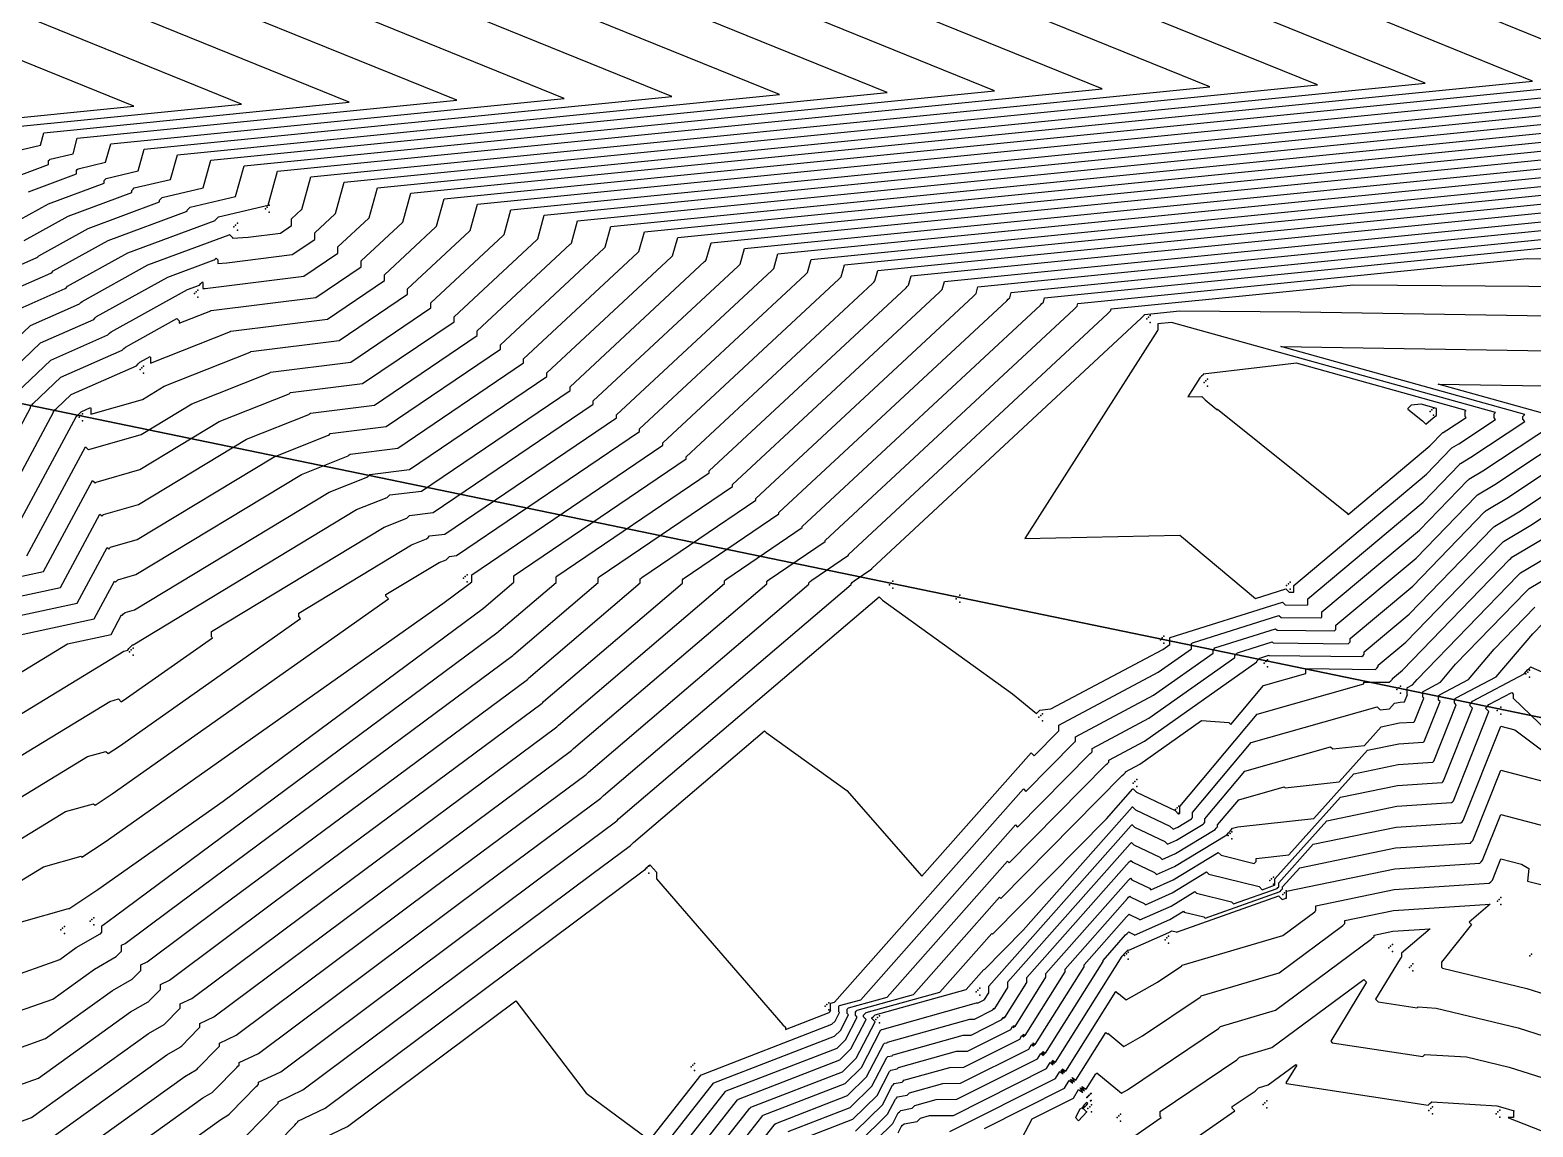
# Model space of a CAD drawing. Header units: metres. Extents: x 419582 to 423558, y 4805372 to 4807539.
# Drawn here: x 419663.7 to 419749.7, y 4805529.2 to 4805592 of the extents above; entities that cross this region are included whole.
import ezdxf

# ---------------------------------------------------------------- set-up
doc = ezdxf.new("R2010")
doc.units = ezdxf.units.M
for name, color, linetype in [('C-TINN', 4, 'Continuous'), ('C-TOPO-MAJR', 9, 'Continuous'), ('C-TOPO-MINR', 8, 'Continuous')]:
    doc.layers.add(name, color=color, linetype=linetype)

msp = doc.modelspace()

# ---------------------------------------------------------------- linework, layer by layer
at = {"color": 31, "lineweight": 30, "true_color": 0xffbd7a, "elevation": 1718.013}
msp.add_lwpolyline([(423449.834, 4807399.592), (423130.593, 4807500.114), (421950.92, 4806612.998), (421795.045, 4806430.988), (421305.015, 4806147.038), (421305.015, 4806147.038), (420630.083, 4805770.97), (419765.157, 4805549.54), (419617.356, 4805580.088)], dxfattribs=at)
at = {"layer": 'C-TINN', "color": 4, "linetype": 'Continuous', "lineweight": -3}
for p in [(419677.18, 4805581.76, 1474.03), (419677.28, 4805581.86, 1474.03), (419677.38, 4805581.96, 1474.03), (419677.38, 4805581.56, 1474.03), (419675.37, 4805580.73, 1474.68), (419675.47, 4805580.83, 1474.68), (419675.57, 4805580.93, 1474.68), (419675.57, 4805580.53, 1474.68), (419673.11, 4805576.91, 1477.34), (419673.21, 4805577.01, 1477.34), (419673.31, 4805577.11, 1477.34), (419673.31, 4805576.71, 1477.34), (419727.6, 4805575.46, 1500.17), (419727.7, 4805575.56, 1500.17), (419727.8, 4805575.66, 1500.17), (419727.8, 4805575.26, 1500.17), (419670, 4805572.56, 1479.25), (419670.1, 4805572.66, 1479.25), (419670.2, 4805572.76, 1479.25), (419670.2, 4805572.36, 1479.25), (419730.88, 4805571.81, 1498.9), (419730.98, 4805571.91, 1498.9), (419731.08, 4805572.01, 1498.9), (419731.08, 4805571.61, 1498.9), (419666.71, 4805570.03, 1480.12), (419743.81, 4805570.15, 1497.9), (419743.91, 4805570.25, 1497.9), (419744.01, 4805570.35, 1497.9), (419666.51, 4805569.83, 1480.12), (419666.61, 4805569.93, 1480.12), (419666.71, 4805569.63, 1480.12), (419744.01, 4805569.95, 1497.9), (419688.51, 4805560.62, 1490.89), (419688.61, 4805560.72, 1490.89), (419688.71, 4805560.82, 1490.89), (419688.71, 4805560.42, 1490.89), (419712.87, 4805560.24, 1500.91), (419712.97, 4805560.34, 1500.91), (419713.07, 4805560.44, 1500.91), (419713.07, 4805560.04, 1500.91), (419735.6, 4805560.2, 1499.75), (419735.7, 4805560.3, 1499.75), (419735.8, 4805560.4, 1499.75), (419735.8, 4805560, 1499.75), (419716.7, 4805559.44, 1500.4), (419716.8, 4805559.54, 1500.4), (419716.9, 4805559.64, 1500.4), (419716.9, 4805559.24, 1500.4), (419728.38, 4805557.1, 1500.73), (419728.48, 4805557.2, 1500.73), (419728.58, 4805557.3, 1500.73), (419669.4, 4805556.41, 1487.1), (419669.5, 4805556.51, 1487.1), (419669.6, 4805556.61, 1487.1), (419728.58, 4805556.9, 1500.73), (419669.6, 4805556.21, 1487.1), (419734.31, 4805555.75, 1505.34), (419734.41, 4805555.85, 1505.34), (419734.51, 4805555.95, 1505.34), (419734.51, 4805555.55, 1505.34), (419749.29, 4805555.15, 1512.06), (419749.39, 4805555.25, 1512.06), (419749.49, 4805555.35, 1512.06), (419749.49, 4805554.95, 1512.06), (419741.91, 4805554.24, 1507.57), (419742.01, 4805554.34, 1507.57), (419742.11, 4805554.44, 1507.57), (419742.11, 4805554.04, 1507.57), (419721.63, 4805552.86, 1501.02), (419747.65, 4805553.04, 1513.73), (419747.75, 4805553.14, 1513.73), (419747.85, 4805553.24, 1513.73), (419747.85, 4805552.84, 1513.73), (419721.43, 4805552.66, 1501.02), (419721.53, 4805552.76, 1501.02), (419721.63, 4805552.46, 1501.02), (419726.82, 4805548.89, 1506.68), (419726.92, 4805548.99, 1506.68), (419727.02, 4805549.09, 1506.68), (419727.02, 4805548.69, 1506.68), (419729.24, 4805547.38, 1506.93), (419729.34, 4805547.48, 1506.93), (419729.44, 4805547.58, 1506.93), (419729.44, 4805547.18, 1506.93), (419732.26, 4805545.9, 1511.13), (419732.36, 4805546, 1511.13), (419732.46, 4805546.1, 1511.13), (419732.46, 4805545.7, 1511.13), (419698.9, 4805543.94, 1503.01), (419699, 4805544.04, 1503.01), (419699.1, 4805544.14, 1503.01), (419699.1, 4805543.74, 1503.01), (419734.74, 4805543.41, 1512.61), (419734.84, 4805543.51, 1512.61), (419734.64, 4805543.31, 1512.61), (419734.84, 4805543.11, 1512.61), (419735.38, 4805542.52, 1515.99), (419735.48, 4805542.62, 1515.99), (419735.58, 4805542.72, 1515.99), (419735.58, 4805542.32, 1515.99), (419747.66, 4805542.14, 1517.88), (419747.76, 4805542.24, 1517.88), (419747.86, 4805542.34, 1517.88), (419747.86, 4805541.94, 1517.88), (419667.15, 4805540.99, 1492.59), (419667.25, 4805541.09, 1492.59), (419667.35, 4805541.19, 1492.59), (419667.35, 4805540.79, 1492.59), (419665.47, 4805540.49, 1492.34), (419665.57, 4805540.59, 1492.34), (419665.67, 4805540.69, 1492.34), (419665.67, 4805540.29, 1492.34), (419728.64, 4805539.93, 1516.28), (419728.74, 4805540.03, 1516.28), (419728.84, 4805540.13, 1516.28), (419726.33, 4805539.02, 1516.13), (419726.43, 4805539.12, 1516.13), (419726.53, 4805539.22, 1516.13), (419728.84, 4805539.73, 1516.28), (419741.45, 4805539.46, 1519.63), (419741.55, 4805539.56, 1519.63), (419741.65, 4805539.66, 1519.63), (419741.65, 4805539.26, 1519.63), (419749.61, 4805539.1, 1517.26), (419726.53, 4805538.82, 1516.13), (419742.62, 4805538.34, 1518.24), (419742.72, 4805538.44, 1518.24), (419742.82, 4805538.54, 1518.24), (419749.51, 4805539, 1517.26), (419742.82, 4805538.14, 1518.24), (419717.84, 4805536.95, 1508.52), (419717.94, 4805537.05, 1508.52), (419718.04, 4805537.15, 1508.52), (419718.04, 4805536.75, 1508.52), (419709.2, 4805536.12, 1502.78), (419709.3, 4805536.22, 1502.78), (419709.4, 4805536.32, 1502.78), (419709.4, 4805535.92, 1502.78), (419712.1, 4805535.37, 1508.49), (419712.2, 4805535.47, 1508.49), (419712.3, 4805535.57, 1508.49), (419712.3, 4805535.17, 1508.49), (419701.53, 4805532.65, 1503.46), (419701.63, 4805532.75, 1503.46), (419701.73, 4805532.85, 1503.46), (419701.73, 4805532.45, 1503.46), (419724.14, 4805530.47, 1520.06), (419724.17, 4805530.9, 1519.88), (419724.2, 4805530.93, 1519.48), (419724.21, 4805530.93, 1519.52), (419724.27, 4805531, 1519.88), (419724.3, 4805531.03, 1519.48), (419724.31, 4805531.03, 1519.52), (419724.37, 4805531.1, 1519.88), (419724.37, 4805530.7, 1519.88), (419724.4, 4805531.13, 1519.48), (419724.4, 4805530.73, 1519.48), (419724.41, 4805531.13, 1519.52), (419724.41, 4805530.73, 1519.52), (419724.43, 4805530.47, 1519.36), (419734.26, 4805530.5, 1521.43), (419734.36, 4805530.6, 1521.43), (419734.46, 4805530.7, 1521.43), (419723.94, 4805530.27, 1520.06), (419724.04, 4805530.37, 1520.06), (419724.14, 4805530.07, 1520.06), (419724.23, 4805530.27, 1519.36), (419724.33, 4805530.37, 1519.36), (419724.43, 4805530.07, 1519.36), (419725.9, 4805529.75, 1519.45), (419726, 4805529.85, 1519.45), (419726.1, 4805529.95, 1519.45), (419734.46, 4805530.3, 1521.43), (419743.74, 4805530.16, 1521.11), (419743.84, 4805530.26, 1521.11), (419743.94, 4805530.36, 1521.11), (419743.94, 4805529.96, 1521.11), (419747.59, 4805529.97, 1521.09), (419747.69, 4805530.07, 1521.09), (419747.79, 4805530.17, 1521.09), (419747.79, 4805529.77, 1521.09), (419726.1, 4805529.55, 1519.45)]:
    msp.add_point(p, dxfattribs=at)
at = {"layer": 'C-TOPO-MAJR', "color": 9, "linetype": 'Continuous', "lineweight": -3, "flags": 128}
for points, elevation in [([(419662.604, 4805557.27), (419667.374, 4805558.298), (419668.531, 4805560.448), (419668.591, 4805560.387), (419668.661, 4805560.457), (419668.731, 4805560.527), (419669.761, 4805560.823), (419679.245, 4805566.561), (419681.903, 4805567.614), (419681.959, 4805567.671), (419682.016, 4805567.727), (419684.752, 4805568.065), (419691.945, 4805572.941), (419691.945, 4805573.177), (419698.455, 4805579.232), (419698.497, 4805579.274), (419698.539, 4805579.316), (419698.852, 4805580.441), (419792.761, 4805589.835), (419787.897, 4805591.811), (419806.584, 4805603.595)], 1485), ([(419662.544, 4805580.817), (419664.754, 4805582.04), (419667.943, 4805583.223), (419667.943, 4805583.382), (419668.003, 4805583.442), (419668.064, 4805583.502), (419669.884, 4805583.932), (419670.228, 4805585.169), (419700.426, 4805588.19), (419681.875, 4805595.724), (419688.532, 4805599.922), (419677.466, 4805600.042), (419667.824, 4805601.441), (419666.301, 4805601.833), (419664.098, 4805602.372)], 1470), ([(419660.686, 4805586.745), (419669.648, 4805587.641), (419646.535, 4805597.029)], 1465), ([(419659.908, 4805571.431), (419663.724, 4805575.076), (419666.535, 4805576.314), (419666.609, 4805576.388), (419666.683, 4805576.462), (419670.446, 4805578.546), (419675.098, 4805580.27), (419675.11, 4805580.282), (419675.122, 4805580.295), (419675.298, 4805580.119), (419675.298, 4805580.07), (419676.187, 4805580.139), (419678.032, 4805580.367), (419678.668, 4805580.798), (419678.668, 4805581.183), (419679.244, 4805581.719), (419679.247, 4805581.723), (419679.251, 4805581.726), (419679.769, 4805583.593), (419731.204, 4805588.738), (419717.216, 4805594.42)], 1475), ([(419662.551, 4805562.792), (419666.353, 4805569.861), (419666.353, 4805569.865), (419666.452, 4805569.964), (419666.551, 4805570.063), (419666.64, 4805570.148), (419667.164, 4805570.379), (419667.191, 4805570.351), (419667.191, 4805570.007), (419670.143, 4805570.855), (419671.38, 4805571.604), (419676.294, 4805573.551), (419676.314, 4805573.571), (419676.333, 4805573.591), (419681.392, 4805574.216), (419685.307, 4805576.869), (419685.307, 4805577.18), (419688.85, 4805580.475), (419688.872, 4805580.498), (419688.895, 4805580.521), (419689.31, 4805582.017), (419761.983, 4805589.287), (419752.556, 4805593.115)], 1480), ([(419657.976, 4805542.526), (419665.736, 4805547.261), (419667.336, 4805547.71), (419667.425, 4805547.621), (419668.411, 4805548.276), (419684.222, 4805559.431), (419684.069, 4805559.584), (419684.069, 4805559.678), (419687.11, 4805561.518), (419687.512, 4805561.677), (419687.605, 4805561.77), (419687.698, 4805561.864), (419688.112, 4805561.915), (419698.584, 4805569.012), (419698.584, 4805569.174), (419708.061, 4805577.989), (419708.123, 4805578.05), (419708.184, 4805578.111), (419708.393, 4805578.865), (419823.539, 4805590.384)], 1490), ([(419662.377, 4805533.479), (419664.599, 4805534.273), (419668.421, 4805537.021), (419669.551, 4805537.663), (419669.572, 4805537.684), (419669.592, 4805537.704), (419670.012, 4805538.134), (419670.033, 4805538.155), (419670.053, 4805538.176), (419670.053, 4805538.493), (419670.415, 4805538.664), (419674.647, 4805541.826), (419692.166, 4805554.831), (419692.199, 4805554.865), (419692.233, 4805554.899), (419698.62, 4805560.346), (419698.62, 4805560.582), (419698.661, 4805560.623), (419698.702, 4805560.664), (419705.223, 4805565.084), (419705.223, 4805565.172), (419717.667, 4805576.746), (419717.748, 4805576.826), (419717.828, 4805576.906), (419717.934, 4805577.289), (419779.169, 4805583.415)], 1495), ([(419662.586, 4805522.964), (419673.591, 4805530.878), (419674.118, 4805531.177), (419674.181, 4805531.239), (419674.244, 4805531.302), (419675.535, 4805532.624), (419675.598, 4805532.688), (419675.662, 4805532.751), (419675.662, 4805532.897), (419676.774, 4805533.425), (419689.786, 4805543.146), (419696.369, 4805548.033), (419696.444, 4805548.108), (419696.52, 4805548.183), (419710.676, 4805560.256), (419710.676, 4805560.293), (419710.767, 4805560.384), (419710.858, 4805560.475), (419711.862, 4805561.155), (419711.862, 4805561.169), (419727.273, 4805575.502), (419727.373, 4805575.602), (419727.472, 4805575.701), (419727.476, 4805575.714), (419729.489, 4805575.915), (419736.382, 4805575.86), (419776.491, 4805575.206)], 1500), ([(419695.357, 4805522.226), (419702.799, 4805531.714), (419702.811, 4805531.725), (419702.822, 4805531.736), (419709.733, 4805534.411), (419710.067, 4805534.739), (419710.527, 4805535.628), (419710.45, 4805535.706), (419710.45, 4805535.951), (419710.489, 4805535.99), (419710.527, 4805536.028), (419712.742, 4805536.641), (419719.631, 4805544.429), (419719.725, 4805544.335), (419725.28, 4805549.95), (419725.35, 4805550.02), (419725.42, 4805550.09), (419725.42, 4805550.209), (419727.46, 4805551.295), (419733.887, 4805555.835), (419733.887, 4805555.864), (419733.98, 4805555.957), (419734.073, 4805556.05), (419734.576, 4805556.208), (419734.588, 4805556.196), (419739.902, 4805556.133), (419739.969, 4805556.2), (419740.036, 4805556.267), (419740.036, 4805556.399), (419742.615, 4805558.562), (419747.402, 4805563.5), (419747.454, 4805563.553), (419747.507, 4805563.605), (419748.881, 4805564.424), (419752.559, 4805566.864)], 1505), ([(419701.838, 4805523.671), (419706.272, 4805529.323), (419706.319, 4805529.37), (419706.366, 4805529.417), (419710.484, 4805531.011), (419711.569, 4805532.079), (419712.551, 4805533.974), (419712.568, 4805533.991), (419712.585, 4805534.008), (419712.735, 4805534.036), (419712.753, 4805534.054), (419712.771, 4805534.073), (419717.472, 4805535.387), (419717.742, 4805535.39), (419718.797, 4805535.919), (419718.839, 4805535.988), (419718.872, 4805535.964), (419718.852, 4805536.001), (419718.885, 4805535.978), (419718.865, 4805536.014), (419718.899, 4805535.991), (419719.652, 4805537.191), (419719.652, 4805537.514), (419726.648, 4805545.422), (419726.683, 4805545.458), (419726.718, 4805545.493), (419726.848, 4805545.363), (419728.336, 4805544.657), (419728.469, 4805544.524), (419729.243, 4805544.865), (419731.501, 4805546.244), (419731.574, 4805546.317), (419731.647, 4805546.391), (419731.647, 4805546.498), (419732.86, 4805547.944), (419735.46, 4805548.684), (419735.523, 4805548.62), (419738.605, 4805548.963), (419740.225, 4805550.773), (419742.017, 4805551.143), (419743.418, 4805551.235), (419743.442, 4805551.259), (419743.465, 4805551.282), (419744.374, 4805553.567), (419744.295, 4805553.646), (419744.295, 4805553.888), (419744.335, 4805553.927), (419744.374, 4805553.967), (419745.996, 4805554.824), (419747.473, 4805556.567), (419749.79, 4805558.957)], 1510), ([(419711.234, 4805527.611), (419713.072, 4805529.418), (419713.38, 4805530.014), (419713.454, 4805530.088), (419713.528, 4805530.162), (419714.173, 4805530.282), (419714.252, 4805530.36), (419714.331, 4805530.439), (419715.555, 4805530.781), (419716.735, 4805530.796), (419721.353, 4805533.111), (419721.537, 4805533.413), (419721.682, 4805533.309), (419721.594, 4805533.47), (419721.741, 4805533.368), (419721.651, 4805533.527), (419721.8, 4805533.427), (419725.099, 4805538.683), (419725.099, 4805538.742), (419726.389, 4805540.2), (419726.477, 4805540.288), (419726.565, 4805540.376), (419726.589, 4805540.352), (419726.863, 4805540.222), (419726.887, 4805540.198), (419728.922, 4805541.095), (419729.69, 4805541.564), (419729.74, 4805541.514), (419730.863, 4805541.239), (419730.933, 4805541.169), (419735.222, 4805542.693), (419735.293, 4805542.764), (419735.363, 4805542.834), (419735.363, 4805542.951), (419736.348, 4805544.051), (419741.827, 4805545.181), (419746.11, 4805545.464), (419746.182, 4805545.536), (419746.254, 4805545.608), (419747.853, 4805549.627), (419751.65, 4805548.636)], 1515), ([(419726.412, 4805528.358), (419728.422, 4805529.758), (419728.367, 4805529.814), (419728.367, 4805530.103), (419732.755, 4805533.063), (419732.827, 4805533.135), (419732.899, 4805533.207), (419734.754, 4805533.755), (419740.013, 4805537.659), (419740.172, 4805537.5), (419738.118, 4805534.125), (419738.208, 4805534.035), (419743.384, 4805533.246), (419743.446, 4805533.308), (419743.507, 4805533.369), (419745.889, 4805533.218), (419748.336, 4805532.626), (419753.697, 4805530.931)], 1520)]:
    msp.add_lwpolyline(points, dxfattribs=dict(at, elevation=elevation))
for points, elevation in [([(419745.044, 4805568.073), (419745.451, 4805568.316), (419747.548, 4805569.707), (419747.464, 4805569.791), (419747.464, 4805570.023), (419747.506, 4805570.065), (419747.548, 4805570.107), (419729.014, 4805575.262), (419728.239, 4805575.171), (419728.239, 4805574.825), (419728.226, 4805574.812), (419728.212, 4805574.798), (419720.628, 4805562.885), (419729.497, 4805563.088), (419729.577, 4805563.008), (419733.809, 4805559.46), (419735.551, 4805560.01), (419735.742, 4805559.819), (419735.995, 4805559.816), (419735.999, 4805559.819), (419736.002, 4805559.822), (419736.002, 4805560.209), (419743.597, 4805566.582), (419745.013, 4805568.042), (419745.029, 4805568.058), (419745.044, 4805568.073)], 1500), ([(419723.692, 4805529.573), (419724.165, 4805530.07), (419724.148, 4805530.087), (419723.965, 4805530.27), (419724.056, 4805530.361), (419724.148, 4805530.453), (419724.156, 4805530.461), (419724.165, 4805530.47), (419724.217, 4805530.547), (419724.15, 4805530.613), (419724.083, 4805530.547), (419724.017, 4805530.48), (419723.909, 4805530.304), (419723.776, 4805530.237), (419723.52, 4805529.745), (419723.692, 4805529.573)], 1520)]:
    msp.add_lwpolyline(points, close=True, dxfattribs=dict(at, elevation=elevation))
at = {"layer": 'C-TOPO-MINR', "color": 8, "linetype": 'Continuous', "lineweight": -3, "flags": 128}
for points, elevation in [([(419663.516, 4805561.893), (419666.874, 4805568.138), (419667.049, 4805567.963), (419667.062, 4805567.976), (419667.074, 4805567.989), (419670.066, 4805568.849), (419672.953, 4805570.595), (419677.416, 4805572.364), (419677.443, 4805572.391), (419677.47, 4805572.418), (419682.064, 4805572.986), (419686.634, 4805576.084), (419686.634, 4805576.38), (419690.771, 4805580.227), (419690.797, 4805580.253), (419690.824, 4805580.28), (419691.219, 4805581.702), (419768.138, 4805589.397), (419759.625, 4805592.854), (419775.103, 4805602.615), (419749.371, 4805602.895), (419726.952, 4805606.146), (419725.711, 4805606.466), (419723.915, 4805606.905)], 1481), ([(419651.616, 4805548.183), (419665.84, 4805556.861), (419668.339, 4805557.399), (419668.945, 4805558.525), (419668.976, 4805558.493), (419669.06, 4805558.578), (419669.145, 4805558.662), (419669.684, 4805558.817), (419680.818, 4805565.552), (419683.025, 4805566.427), (419683.088, 4805566.491), (419683.152, 4805566.554), (419685.424, 4805566.835), (419693.273, 4805572.155), (419693.273, 4805572.377), (419700.377, 4805578.984), (419700.422, 4805579.029), (419700.468, 4805579.075), (419700.76, 4805580.126), (419798.916, 4805589.945), (419794.965, 4805591.55), (419814.454, 4805603.84)], 1486), ([(419653.206, 4805546.768), (419669.076, 4805556.451), (419669.304, 4805556.5), (419669.359, 4805556.602), (419669.361, 4805556.599), (419669.46, 4805556.698), (419669.559, 4805556.797), (419669.608, 4805556.811), (419682.391, 4805564.543), (419684.146, 4805565.239), (419684.218, 4805565.31), (419684.289, 4805565.382), (419686.096, 4805565.605), (419694.601, 4805571.369), (419694.601, 4805571.576), (419702.298, 4805578.735), (419702.347, 4805578.784), (419702.397, 4805578.834), (419702.668, 4805579.811), (419805.072, 4805590.055), (419802.033, 4805591.289), (419822.324, 4805604.084)], 1487), ([(419654.796, 4805545.354), (419668.263, 4805553.571), (419668.759, 4805553.71), (419668.925, 4805553.544), (419669.231, 4805553.748), (419674.138, 4805557.21), (419674.091, 4805557.257), (419674.091, 4805557.562), (419683.964, 4805563.535), (419685.268, 4805564.052), (419685.347, 4805564.13), (419685.425, 4805564.209), (419686.768, 4805564.375), (419695.929, 4805570.584), (419695.929, 4805570.776), (419704.219, 4805578.486), (419704.273, 4805578.54), (419704.326, 4805578.593), (419704.576, 4805579.496), (419811.227, 4805590.164), (419809.101, 4805591.028), (419830.194, 4805604.329)], 1488), ([(419662.557, 4805577.047), (419664.904, 4805578.08), (419664.966, 4805578.142), (419665.027, 4805578.204), (419668.169, 4805579.943), (419672.704, 4805581.625), (419672.704, 4805581.682), (419672.79, 4805581.768), (419672.875, 4805581.853), (419675.464, 4805582.464), (419675.953, 4805584.224), (419718.893, 4805588.519), (419703.08, 4805594.942), (419712.142, 4805600.657), (419697.076, 4805600.82), (419683.95, 4805602.724), (419682.504, 4805603.097), (419680.411, 4805603.608)], 1473), ([(419663.14, 4805576.061), (419665.719, 4805577.197), (419665.787, 4805577.265), (419665.855, 4805577.333), (419669.308, 4805579.245), (419674.291, 4805581.092), (419674.291, 4805581.115), (419674.385, 4805581.21), (419674.479, 4805581.304), (419677.324, 4805581.975), (419677.861, 4805583.908), (419725.049, 4805588.629), (419710.148, 4805594.681), (419720.012, 4805600.901), (419703.613, 4805601.08), (419689.325, 4805603.152), (419687.905, 4805603.518), (419685.849, 4805604.02)], 1474), ([(419661.974, 4805578.032), (419664.088, 4805578.964), (419664.144, 4805579.019), (419664.2, 4805579.075), (419667.031, 4805580.642), (419671.117, 4805582.158), (419671.117, 4805582.248), (419671.194, 4805582.326), (419671.272, 4805582.403), (419673.604, 4805582.953), (419674.044, 4805584.539), (419712.738, 4805588.409), (419696.012, 4805595.203), (419704.272, 4805600.412), (419690.539, 4805600.561), (419678.575, 4805602.296), (419677.103, 4805602.676), (419674.973, 4805603.196)], 1472), ([(419663.372, 4805579.946), (419665.892, 4805581.341), (419669.53, 4805582.69), (419669.53, 4805582.815), (419669.599, 4805582.884), (419669.668, 4805582.953), (419671.744, 4805583.442), (419672.136, 4805584.854), (419706.582, 4805588.3), (419688.943, 4805595.463), (419696.402, 4805600.167), (419684.003, 4805600.302), (419673.2, 4805601.868), (419671.702, 4805602.254), (419669.536, 4805602.784)], 1471), ([(419663.616, 4805582.739), (419666.356, 4805583.755), (419666.356, 4805583.948), (419666.408, 4805584), (419666.46, 4805584.052), (419668.024, 4805584.421), (419668.319, 4805585.484), (419694.271, 4805588.08), (419674.807, 4805595.985), (419680.662, 4805599.677), (419670.929, 4805599.783), (419662.449, 4805601.013)], 1469), ([(419662.477, 4805583.438), (419664.769, 4805584.288), (419664.769, 4805584.515), (419664.813, 4805584.558), (419664.856, 4805584.601), (419666.164, 4805584.91), (419666.411, 4805585.799), (419688.115, 4805587.971), (419667.739, 4805596.246), (419672.792, 4805599.432), (419664.392, 4805599.524), (419657.074, 4805600.585)], 1468), ([(419663.252, 4805585.151), (419664.304, 4805585.399), (419664.503, 4805586.115), (419681.96, 4805587.861), (419660.671, 4805596.507), (419664.922, 4805599.188), (419657.855, 4805599.264)], 1467), ([(419662.595, 4805586.43), (419675.804, 4805587.751), (419653.603, 4805596.768)], 1466), ([(419661.236, 4805571.157), (419664.307, 4805574.09), (419667.35, 4805575.431), (419667.43, 4805575.511), (419667.51, 4805575.591), (419671.585, 4805577.847), (419674.248, 4805578.834), (419674.298, 4805578.884), (419674.348, 4805578.934), (419674.448, 4805578.833), (419674.448, 4805578.634), (419674.958, 4805578.673), (419678.704, 4805579.137), (419679.996, 4805580.012), (419679.996, 4805580.383), (419681.165, 4805581.47), (419681.172, 4805581.478), (419681.18, 4805581.485), (419681.677, 4805583.278), (419737.36, 4805588.848), (419724.284, 4805594.159)], 1476), ([(419660.622, 4805564.589), (419663.732, 4805570.372), (419663.732, 4805570.448), (419663.813, 4805570.529), (419663.894, 4805570.61), (419665.473, 4805572.119), (419668.981, 4805573.664), (419669.073, 4805573.756), (419669.165, 4805573.849), (419672.104, 4805575.476), (419672.235, 4805575.345), (419672.235, 4805575.207), (419674.05, 4805575.926), (419674.055, 4805575.931), (419674.06, 4805575.936), (419680.048, 4805576.676), (419682.651, 4805578.441), (419682.651, 4805578.782), (419685.007, 4805580.973), (419685.022, 4805580.988), (419685.038, 4805581.003), (419685.494, 4805582.648), (419749.671, 4805589.067), (419738.42, 4805593.637)], 1478), ([(419661.587, 4805563.691), (419665.042, 4805570.116), (419665.042, 4805570.157), (419665.132, 4805570.247), (419665.222, 4805570.336), (419666.057, 4805571.134), (419669.796, 4805572.781), (419669.895, 4805572.879), (419669.993, 4805572.978), (419670.581, 4805573.303), (419670.607, 4805573.277), (419670.607, 4805572.929), (419675.172, 4805574.739), (419675.184, 4805574.751), (419675.197, 4805574.763), (419680.72, 4805575.446), (419683.979, 4805577.655), (419683.979, 4805577.981), (419686.928, 4805580.724), (419686.947, 4805580.743), (419686.966, 4805580.762), (419687.402, 4805582.332), (419755.827, 4805589.177), (419745.488, 4805593.376)], 1479), ([(419662.565, 4805570.884), (419664.89, 4805573.105), (419668.165, 4805574.547), (419668.252, 4805574.634), (419668.338, 4805574.72), (419672.723, 4805577.148), (419673.399, 4805577.398), (419673.486, 4805577.485), (419673.573, 4805577.573), (419673.599, 4805577.547), (419673.599, 4805577.198), (419673.728, 4805577.208), (419679.376, 4805577.907), (419681.323, 4805579.226), (419681.323, 4805579.582), (419683.086, 4805581.221), (419683.097, 4805581.233), (419683.109, 4805581.244), (419683.586, 4805582.963), (419743.516, 4805588.958), (419731.352, 4805593.898)], 1477), ([(419652.896, 4805558.499), (419664.48, 4805560.994), (419667.288, 4805566.215), (419667.435, 4805566.069), (419667.461, 4805566.096), (419667.488, 4805566.123), (419669.99, 4805566.842), (419674.526, 4805569.586), (419678.537, 4805571.176), (419678.572, 4805571.211), (419678.606, 4805571.245), (419682.736, 4805571.756), (419687.962, 4805575.298), (419687.962, 4805575.579), (419692.692, 4805579.978), (419692.722, 4805580.009), (419692.753, 4805580.039), (419693.127, 4805581.387), (419774.294, 4805589.506), (419766.693, 4805592.593)], 1482), ([(419656.132, 4805558.09), (419665.445, 4805560.095), (419667.702, 4805564.293), (419667.82, 4805564.175), (419667.861, 4805564.217), (419667.902, 4805564.258), (419669.913, 4805564.836), (419676.099, 4805568.578), (419679.659, 4805569.989), (419679.701, 4805570.031), (419679.743, 4805570.073), (419683.408, 4805570.526), (419689.29, 4805574.512), (419689.29, 4805574.779), (419694.613, 4805579.73), (419694.647, 4805579.764), (419694.682, 4805579.798), (419695.035, 4805581.072), (419780.449, 4805589.616), (419773.761, 4805592.333)], 1483), ([(419659.368, 4805557.68), (419666.41, 4805559.196), (419668.116, 4805562.37), (419668.205, 4805562.281), (419668.261, 4805562.337), (419668.316, 4805562.393), (419669.837, 4805562.83), (419677.672, 4805567.569), (419680.781, 4805568.802), (419680.83, 4805568.851), (419680.879, 4805568.9), (419684.08, 4805569.296), (419690.618, 4805573.726), (419690.618, 4805573.978), (419696.534, 4805579.481), (419696.572, 4805579.519), (419696.611, 4805579.557), (419696.943, 4805580.756), (419786.605, 4805589.726), (419780.829, 4805592.072)], 1484), ([(419656.386, 4805543.94), (419667, 4805550.416), (419668.048, 4805550.71), (419668.175, 4805550.583), (419668.821, 4805551.012), (419679.18, 4805558.321), (419679.08, 4805558.421), (419679.08, 4805558.62), (419685.537, 4805562.526), (419686.39, 4805562.864), (419686.476, 4805562.95), (419686.562, 4805563.036), (419687.44, 4805563.145), (419697.256, 4805569.798), (419697.256, 4805569.975), (419706.14, 4805578.238), (419706.198, 4805578.295), (419706.255, 4805578.352), (419706.485, 4805579.181), (419817.383, 4805590.274)], 1489), ([(419659.565, 4805541.112), (419664.473, 4805544.106), (419666.624, 4805544.71), (419666.675, 4805544.659), (419668.002, 4805545.54), (419687.328, 4805559.176), (419688.802, 4805560.27), (419688.803, 4805560.271), (419688.804, 4805560.272), (419688.975, 4805560.418), (419688.975, 4805560.814), (419688.976, 4805560.815), (419688.977, 4805560.816), (419699.912, 4805568.226), (419699.912, 4805568.374), (419709.983, 4805577.74), (419710.048, 4805577.805), (419710.112, 4805577.87), (419710.301, 4805578.55), (419818.913, 4805589.415)], 1491), ([(419663.21, 4805540.951), (419665.912, 4805541.71), (419665.925, 4805541.697), (419667.592, 4805542.804), (419674.763, 4805547.864), (419689.643, 4805558.911), (419689.652, 4805558.92), (419689.662, 4805558.929), (419691.386, 4805560.4), (419691.386, 4805560.756), (419691.397, 4805560.767), (419691.409, 4805560.778), (419701.24, 4805567.441), (419701.24, 4805567.573), (419711.904, 4805577.492), (419711.973, 4805577.56), (419712.041, 4805577.629), (419712.21, 4805578.235), (419808.977, 4805587.915), (419817.674, 4805587.846)], 1492), ([(419662.309, 4805537.69), (419665.404, 4805538.797), (419666.353, 4805539.479), (419667.724, 4805540.258), (419667.728, 4805540.262), (419667.731, 4805540.265), (419667.803, 4805540.338), (419667.806, 4805540.342), (419667.81, 4805540.345), (419667.81, 4805540.731), (419667.871, 4805540.76), (419668.591, 4805541.298), (419690.484, 4805557.551), (419690.501, 4805557.568), (419690.519, 4805557.586), (419693.798, 4805560.382), (419693.798, 4805560.698), (419693.819, 4805560.719), (419693.84, 4805560.74), (419702.567, 4805566.655), (419702.567, 4805566.773), (419713.825, 4805577.243), (419713.898, 4805577.315), (419713.97, 4805577.388), (419714.118, 4805577.92), (419799.041, 4805586.415)], 1493), ([(419662.343, 4805535.585), (419665.002, 4805536.535), (419667.387, 4805538.25), (419668.638, 4805538.961), (419668.65, 4805538.973), (419668.662, 4805538.985), (419668.907, 4805539.236), (419668.919, 4805539.248), (419668.932, 4805539.26), (419668.932, 4805539.612), (419669.143, 4805539.712), (419671.619, 4805541.562), (419691.325, 4805556.191), (419691.35, 4805556.217), (419691.376, 4805556.243), (419696.209, 4805560.364), (419696.209, 4805560.64), (419696.24, 4805560.671), (419696.271, 4805560.702), (419703.895, 4805565.869), (419703.895, 4805565.972), (419715.746, 4805576.994), (419715.823, 4805577.071), (419715.899, 4805577.147), (419716.026, 4805577.605), (419789.105, 4805584.915)], 1494), ([(419662.411, 4805531.373), (419664.197, 4805532.011), (419669.455, 4805535.793), (419670.464, 4805536.366), (419670.493, 4805536.395), (419670.522, 4805536.424), (419671.116, 4805537.032), (419671.146, 4805537.061), (419671.175, 4805537.091), (419671.175, 4805537.374), (419671.687, 4805537.616), (419677.675, 4805542.09), (419693.006, 4805553.472), (419693.048, 4805553.514), (419693.091, 4805553.556), (419701.031, 4805560.328), (419701.031, 4805560.524), (419701.082, 4805560.575), (419701.133, 4805560.626), (419706.551, 4805564.298), (419706.551, 4805564.371), (419719.589, 4805576.497), (419719.673, 4805576.581), (419719.757, 4805576.665), (419719.843, 4805576.974), (419769.233, 4805581.915)], 1496), ([(419662.445, 4805529.267), (419663.794, 4805529.749), (419670.489, 4805534.564), (419671.378, 4805535.069), (419671.415, 4805535.106), (419671.453, 4805535.144), (419672.221, 4805535.93), (419672.259, 4805535.968), (419672.297, 4805536.006), (419672.297, 4805536.255), (419672.959, 4805536.568), (419680.703, 4805542.354), (419693.847, 4805552.112), (419693.897, 4805552.162), (419693.948, 4805552.213), (419703.442, 4805560.31), (419703.442, 4805560.466), (419703.503, 4805560.527), (419703.564, 4805560.588), (419707.878, 4805563.512), (419707.878, 4805563.57), (419721.51, 4805576.248), (419721.598, 4805576.336), (419721.686, 4805576.424), (419721.751, 4805576.659), (419759.297, 4805580.415)], 1497), ([(419663.391, 4805527.487), (419671.523, 4805533.335), (419672.291, 4805533.771), (419672.337, 4805533.817), (419672.383, 4805533.863), (419673.326, 4805534.828), (419673.372, 4805534.875), (419673.418, 4805534.921), (419673.418, 4805535.136), (419674.23, 4805535.521), (419683.731, 4805542.618), (419694.688, 4805550.752), (419694.746, 4805550.811), (419694.805, 4805550.87), (419705.853, 4805560.292), (419705.853, 4805560.408), (419705.924, 4805560.479), (419705.995, 4805560.55), (419709.206, 4805562.726), (419709.206, 4805562.77), (419723.431, 4805576), (419723.523, 4805576.091), (419723.614, 4805576.183), (419723.659, 4805576.344), (419749.361, 4805578.915), (419789.305, 4805578.598)], 1498), ([(419662.989, 4805525.226), (419672.557, 4805532.106), (419673.205, 4805532.474), (419673.259, 4805532.528), (419673.313, 4805532.583), (419674.43, 4805533.726), (419674.485, 4805533.781), (419674.54, 4805533.836), (419674.54, 4805534.017), (419675.502, 4805534.473), (419686.758, 4805542.882), (419695.529, 4805549.393), (419695.595, 4805549.459), (419695.662, 4805549.526), (419708.265, 4805560.274), (419708.265, 4805560.351), (419708.346, 4805560.431), (419708.427, 4805560.512), (419710.534, 4805561.941), (419710.534, 4805561.969), (419725.352, 4805575.751), (419725.448, 4805575.846), (419725.543, 4805575.942), (419725.567, 4805576.029), (419739.425, 4805577.415), (419784.576, 4805577.057)], 1499), ([(419665.864, 4805523.348), (419674.625, 4805529.649), (419675.031, 4805529.879), (419675.103, 4805529.951), (419675.174, 4805530.022), (419676.639, 4805531.522), (419676.711, 4805531.594), (419676.783, 4805531.667), (419676.783, 4805531.778), (419678.046, 4805532.377), (419692.814, 4805543.41), (419697.21, 4805546.673), (419697.293, 4805546.756), (419697.377, 4805546.84), (419712.28, 4805559.55), (419712.471, 4805559.359), (419719.91, 4805554.002), (419721.284, 4805552.872), (419721.381, 4805552.969), (419721.477, 4805553.066), (419722.096, 4805553.152), (419722.109, 4805553.139), (419728.509, 4805556.546), (419728.916, 4805556.833), (419728.916, 4805557.209), (419728.921, 4805557.215), (419728.927, 4805557.221), (419735.356, 4805559.25), (419735.512, 4805559.094), (419736.777, 4805559.079), (419736.793, 4805559.095), (419736.809, 4805559.111), (419736.809, 4805559.447), (419743.401, 4805564.978), (419745.491, 4805567.134), (419745.514, 4805567.157), (419745.537, 4805567.18), (419746.137, 4805567.537), (419749.232, 4805569.591), (419749.109, 4805569.715), (419749.109, 4805569.867), (419749.17, 4805569.929), (419749.232, 4805569.991), (419735.267, 4805573.876), (419768.23, 4805573.338)], 1501), ([(419750.917, 4805569.875), (419744.263, 4805571.726), (419759.968, 4805571.47)], 1502), ([(419676.104, 4805528.742), (419677.744, 4805530.42), (419677.824, 4805530.501), (419677.905, 4805530.582), (419677.905, 4805530.659), (419679.317, 4805531.329), (419695.842, 4805543.673), (419698.051, 4805545.313), (419698.143, 4805545.405), (419698.234, 4805545.497), (419705.723, 4805551.883), (419705.819, 4805551.787), (419710.433, 4805548.464), (419714.731, 4805543.562), (419720.987, 4805550.633), (419721.161, 4805550.459), (419722.529, 4805551.842), (419722.546, 4805551.859), (419722.563, 4805551.877), (419722.563, 4805552.207), (419728.247, 4805555.233), (419730.159, 4805556.583), (419730.159, 4805556.873), (419730.186, 4805556.901), (419730.214, 4805556.928), (419735.161, 4805558.489), (419735.281, 4805558.37), (419737.558, 4805558.343), (419737.587, 4805558.371), (419737.616, 4805558.4), (419737.616, 4805558.685), (419743.204, 4805563.374), (419745.968, 4805566.225), (419745.999, 4805566.256), (419746.029, 4805566.286), (419746.823, 4805566.759), (419750.917, 4805569.475)], 1502), ([(419677.035, 4805527.461), (419678.848, 4805529.318), (419678.937, 4805529.408), (419679.027, 4805529.497), (419679.027, 4805529.54), (419680.589, 4805530.281), (419698.87, 4805543.937), (419698.892, 4805543.954), (419698.992, 4805544.054), (419699.091, 4805544.153), (419699.166, 4805544.217), (419699.167, 4805544.216), (419699.212, 4805544.183), (419699.548, 4805543.8), (419699.548, 4805543.417), (419699.543, 4805543.413), (419699.539, 4805543.409), (419706.783, 4805535.062), (419706.919, 4805534.927), (419706.919, 4805534.797), (419709.433, 4805535.77), (419709.466, 4805535.803), (419709.512, 4805535.891), (419709.504, 4805535.899), (419709.504, 4805536.283), (419709.508, 4805536.287), (419709.512, 4805536.291), (419709.731, 4805536.352), (419720.535, 4805548.565), (419720.682, 4805548.418), (419723.446, 4805551.211), (419723.481, 4805551.246), (419723.516, 4805551.281), (419723.516, 4805551.541), (419727.985, 4805553.92), (419731.401, 4805556.334), (419731.401, 4805556.537), (419731.451, 4805556.586), (419731.5, 4805556.635), (419734.966, 4805557.729), (419735.05, 4805557.645), (419738.339, 4805557.606), (419738.381, 4805557.648), (419738.422, 4805557.689), (419738.422, 4805557.923), (419743.008, 4805561.77), (419746.446, 4805565.317), (419746.484, 4805565.355), (419746.522, 4805565.393), (419747.509, 4805565.981), (419752.455, 4805569.262)], 1503), ([(419699.155, 4805528.431), (419702.105, 4805532.192), (419702.109, 4805532.196), (419702.113, 4805532.2), (419709.583, 4805535.091), (419709.767, 4805535.271), (419710.02, 4805535.76), (419709.977, 4805535.802), (419709.977, 4805536.117), (419709.998, 4805536.138), (419710.02, 4805536.16), (419711.236, 4805536.496), (419720.083, 4805546.497), (419720.204, 4805546.377), (419724.363, 4805550.58), (419724.415, 4805550.633), (419724.468, 4805550.686), (419724.468, 4805550.875), (419727.723, 4805552.608), (419732.644, 4805556.084), (419732.644, 4805556.201), (419732.715, 4805556.271), (419732.786, 4805556.342), (419734.771, 4805556.969), (419734.819, 4805556.921), (419739.121, 4805556.87), (419739.175, 4805556.924), (419739.229, 4805556.978), (419739.229, 4805557.161), (419742.811, 4805560.166), (419746.924, 4805564.408), (419746.969, 4805564.454), (419747.015, 4805564.499), (419748.195, 4805565.202), (419752.507, 4805568.063)], 1504), ([(419696.653, 4805522.515), (419703.494, 4805531.236), (419703.512, 4805531.254), (419703.53, 4805531.272), (419709.883, 4805533.731), (419710.368, 4805534.207), (419711.035, 4805535.497), (419710.923, 4805535.61), (419710.923, 4805535.784), (419710.979, 4805535.841), (419711.035, 4805535.897), (419714.247, 4805536.786), (419719.179, 4805542.361), (419719.246, 4805542.294), (419726.196, 4805549.319), (419726.284, 4805549.407), (419726.372, 4805549.495), (419726.372, 4805549.543), (419727.198, 4805549.983), (419730.719, 4805552.47), (419732.288, 4805552.359), (419732.405, 4805552.242), (419734.276, 4805554.473), (419736.7, 4805555.162), (419736.7, 4805555.444), (419740.683, 4805555.396), (419740.763, 4805555.476), (419740.843, 4805555.556), (419740.843, 4805555.637), (419742.418, 4805556.958), (419747.879, 4805562.591), (419747.939, 4805562.652), (419748, 4805562.712), (419749.567, 4805563.646), (419752.611, 4805565.665)], 1506), ([(419697.95, 4805522.804), (419704.188, 4805530.758), (419704.214, 4805530.783), (419704.239, 4805530.809), (419710.033, 4805533.051), (419710.668, 4805533.675), (419711.543, 4805535.366), (419711.395, 4805535.514), (419711.395, 4805535.618), (419711.469, 4805535.692), (419711.543, 4805535.766), (419715.752, 4805536.93), (419718.727, 4805540.293), (419718.768, 4805540.253), (419725.293, 4805546.848), (419726.803, 4805548.556), (419726.807, 4805548.559), (419726.81, 4805548.563), (419727.003, 4805548.369), (419729.219, 4805547.318), (419729.418, 4805547.119), (419729.436, 4805547.127), (419729.487, 4805547.159), (419729.489, 4805547.16), (419729.49, 4805547.162), (419729.49, 4805547.555), (419733.922, 4805552.841), (419740.019, 4805554.575), (419740.019, 4805554.677), (419741.465, 4805554.66), (419741.557, 4805554.753), (419741.65, 4805554.845), (419741.65, 4805554.874), (419742.222, 4805555.354), (419748.357, 4805561.683), (419748.425, 4805561.751), (419748.492, 4805561.818), (419750.253, 4805562.868)], 1507), ([(419699.246, 4805523.093), (419704.883, 4805530.28), (419704.916, 4805530.312), (419704.948, 4805530.345), (419710.184, 4805532.371), (419710.969, 4805533.143), (419712.051, 4805535.234), (419711.868, 4805535.417), (419711.868, 4805535.452), (419711.96, 4805535.543), (419712.051, 4805535.634), (419717.257, 4805537.075), (419718.275, 4805538.225), (419718.289, 4805538.211), (419720.521, 4805540.468), (419726.752, 4805547.511), (419726.766, 4805547.525), (419726.779, 4805547.539), (419726.952, 4805547.367), (419728.925, 4805546.431), (419729.102, 4805546.254), (419729.371, 4805546.373), (419730.158, 4805546.854), (419730.184, 4805546.879), (419730.209, 4805546.905), (419730.209, 4805547.203), (419733.568, 4805551.209), (419740.769, 4805553.257), (419740.944, 4805553.081), (419741.49, 4805553.142), (419741.777, 4805553.462), (419742.094, 4805553.527), (419742.341, 4805553.544), (419742.346, 4805553.548), (419742.35, 4805553.552), (419742.511, 4805553.956), (419742.497, 4805553.97), (419742.497, 4805554.342), (419742.504, 4805554.349), (419742.511, 4805554.356), (419742.798, 4805554.508), (419743.059, 4805554.816), (419748.835, 4805560.774), (419748.91, 4805560.849), (419748.985, 4805560.925), (419750.939, 4805562.089)], 1508), ([(419700.542, 4805523.382), (419705.577, 4805529.801), (419705.617, 4805529.841), (419705.657, 4805529.881), (419710.334, 4805531.691), (419711.269, 4805532.611), (419712.385, 4805534.766), (419712.39, 4805534.772), (419712.396, 4805534.778), (419712.447, 4805534.787), (419712.453, 4805534.793), (419712.459, 4805534.799), (419717.856, 4805536.308), (419717.943, 4805536.309), (419718.285, 4805536.48), (419718.299, 4805536.503), (419718.31, 4805536.495), (419718.303, 4805536.507), (419718.314, 4805536.499), (419718.307, 4805536.511), (419718.319, 4805536.504), (419718.563, 4805536.893), (419718.563, 4805537.268), (419726.7, 4805546.467), (419726.724, 4805546.491), (419726.749, 4805546.516), (419726.9, 4805546.365), (419728.63, 4805545.544), (419728.785, 4805545.389), (419729.307, 4805545.619), (419730.83, 4805546.549), (419730.879, 4805546.598), (419730.928, 4805546.648), (419730.928, 4805546.851), (419733.214, 4805549.576), (419738.114, 4805550.97), (419738.234, 4805550.851), (419740.047, 4805551.052), (419741.001, 4805552.117), (419742.055, 4805552.335), (419742.88, 4805552.389), (419742.894, 4805552.403), (419742.908, 4805552.417), (419743.443, 4805553.761), (419743.396, 4805553.808), (419743.396, 4805554.115), (419743.419, 4805554.138), (419743.443, 4805554.161), (419744.397, 4805554.666), (419745.266, 4805555.692), (419749.312, 4805559.866), (419749.395, 4805559.948), (419749.477, 4805560.031), (419751.625, 4805561.311)], 1509), ([(419707.075, 4805528.954), (419710.634, 4805530.331), (419711.87, 4805531.547), (419712.716, 4805533.182), (419712.745, 4805533.21), (419712.773, 4805533.239), (419713.022, 4805533.285), (419713.053, 4805533.316), (419713.083, 4805533.346), (419717.089, 4805534.466), (419717.541, 4805534.471), (419719.308, 4805535.357), (419719.378, 4805535.473), (419719.434, 4805535.433), (419719.4, 4805535.495), (419719.456, 4805535.456), (419719.422, 4805535.517), (419719.479, 4805535.478), (419720.742, 4805537.49), (419720.742, 4805537.759), (419726.596, 4805544.378), (419726.642, 4805544.424), (419726.687, 4805544.469), (419726.796, 4805544.361), (419728.041, 4805543.77), (419728.153, 4805543.659), (419729.179, 4805544.111), (419732.173, 4805545.94), (419732.27, 4805546.037), (419732.367, 4805546.133), (419732.367, 4805546.146), (419732.506, 4805546.312), (419732.805, 4805546.397), (419732.812, 4805546.39), (419737.162, 4805546.874), (419739.45, 4805549.429), (419741.979, 4805549.95), (419743.956, 4805550.081), (419743.99, 4805550.114), (419744.023, 4805550.148), (419745.306, 4805553.372), (419745.195, 4805553.483), (419745.195, 4805553.66), (419745.25, 4805553.716), (419745.306, 4805553.772), (419747.595, 4805554.982), (419749.68, 4805557.442), (419750.268, 4805558.049)], 1511), ([(419707.784, 4805528.49), (419710.784, 4805529.651), (419712.17, 4805531.015), (419712.882, 4805532.39), (419712.922, 4805532.43), (419712.962, 4805532.47), (419713.31, 4805532.534), (419713.353, 4805532.577), (419713.395, 4805532.619), (419716.705, 4805533.545), (419717.339, 4805533.553), (419719.819, 4805534.796), (419719.918, 4805534.958), (419719.996, 4805534.902), (419719.948, 4805534.989), (419720.028, 4805534.934), (419719.979, 4805535.019), (419720.059, 4805534.966), (419721.831, 4805537.788), (419721.831, 4805538.005), (419726.544, 4805543.334), (419726.6, 4805543.39), (419726.657, 4805543.446), (419726.744, 4805543.359), (419727.747, 4805542.883), (419727.836, 4805542.793), (419729.115, 4805543.357), (419731.682, 4805544.925), (419731.848, 4805544.759), (419733.741, 4805544.295), (419733.8, 4805544.354), (419733.859, 4805544.413), (419733.859, 4805544.577), (419735.72, 4805544.784), (419738.674, 4805548.084), (419741.941, 4805548.758), (419744.495, 4805548.927), (419744.538, 4805548.97), (419744.581, 4805549.013), (419746.238, 4805553.177), (419746.094, 4805553.321), (419746.094, 4805553.433), (419746.166, 4805553.505), (419746.238, 4805553.577), (419749.194, 4805555.141), (419749.385, 4805555.366), (419749.477, 4805555.457), (419749.568, 4805555.549), (419749.585, 4805555.532), (419750.497, 4805555.12)], 1512), ([(419710.934, 4805528.971), (419712.471, 4805530.482), (419713.048, 4805531.598), (419713.1, 4805531.649), (419713.151, 4805531.7), (419713.598, 4805531.783), (419713.652, 4805531.838), (419713.707, 4805531.892), (419716.322, 4805532.623), (419717.138, 4805532.634), (419720.33, 4805534.234), (419720.457, 4805534.443), (419720.558, 4805534.371), (419720.497, 4805534.482), (419720.599, 4805534.412), (419720.536, 4805534.522), (419720.64, 4805534.453), (419722.92, 4805538.086), (419722.92, 4805538.251), (419726.492, 4805542.289), (419726.559, 4805542.356), (419726.626, 4805542.423), (419726.692, 4805542.357), (419727.452, 4805541.996), (419727.52, 4805541.928), (419729.05, 4805542.603), (419731.018, 4805543.805), (419731.146, 4805543.677), (419734.024, 4805542.972), (419734.202, 4805542.793), (419734.902, 4805543.042), (419734.914, 4805543.053), (419734.925, 4805543.065), (419734.925, 4805543.419), (419737.899, 4805546.74), (419741.903, 4805547.565), (419745.033, 4805547.773), (419745.086, 4805547.825), (419745.138, 4805547.878), (419747.17, 4805552.982), (419746.993, 4805553.159), (419746.993, 4805553.206), (419747.082, 4805553.294), (419747.17, 4805553.382), (419748.479, 4805554.075), (419748.567, 4805553.987), (419748.567, 4805553.762), (419750.549, 4805551.844)], 1513), ([(419711.084, 4805528.291), (419712.771, 4805529.95), (419713.214, 4805530.806), (419713.277, 4805530.868), (419713.339, 4805530.931), (419713.886, 4805531.033), (419713.952, 4805531.099), (419714.019, 4805531.166), (419715.938, 4805531.702), (419716.936, 4805531.715), (419720.842, 4805533.673), (419720.997, 4805533.928), (419721.12, 4805533.84), (419721.045, 4805533.976), (419721.17, 4805533.89), (419721.094, 4805534.024), (419721.22, 4805533.94), (419724.01, 4805538.385), (419724.01, 4805538.497), (419726.44, 4805541.245), (419726.518, 4805541.322), (419726.595, 4805541.4), (419726.64, 4805541.355), (419727.157, 4805541.109), (419727.204, 4805541.063), (419728.986, 4805541.849), (419730.354, 4805542.684), (419730.443, 4805542.596), (419732.443, 4805542.106), (419732.568, 4805541.981), (419735.062, 4805542.867), (419735.103, 4805542.908), (419735.144, 4805542.95), (419735.144, 4805543.185), (419737.123, 4805545.395), (419741.865, 4805546.373), (419745.571, 4805546.618), (419745.634, 4805546.681), (419745.696, 4805546.743), (419747.851, 4805552.157), (419748.658, 4805551.946), (419751.479, 4805549.821)], 1514), ([(419713.372, 4805528.886), (419713.546, 4805529.222), (419713.631, 4805529.307), (419713.717, 4805529.392), (419714.461, 4805529.531), (419714.552, 4805529.621), (419714.643, 4805529.712), (419715.171, 4805529.86), (419716.534, 4805529.878), (419721.864, 4805532.55), (419722.076, 4805532.898), (419722.244, 4805532.778), (419722.142, 4805532.964), (419722.312, 4805532.846), (419722.208, 4805533.03), (419722.381, 4805532.914), (419726.188, 4805538.981), (419726.188, 4805538.988), (419726.337, 4805539.156), (419726.435, 4805539.254), (419726.534, 4805539.353), (419726.537, 4805539.35), (419726.568, 4805539.335), (419726.571, 4805539.332), (419728.858, 4805540.341), (419729.026, 4805540.444), (419729.037, 4805540.433), (419729.283, 4805540.373), (419729.298, 4805540.357), (419735.154, 4805542.438), (419735.154, 4805542.424), (419735.348, 4805542.231), (419735.578, 4805542.299), (419735.596, 4805542.312), (419735.596, 4805542.312), (419735.597, 4805542.313), (419735.597, 4805542.712), (419741.788, 4805543.988), (419746.648, 4805544.31), (419746.73, 4805544.392), (419746.812, 4805544.473), (419747.855, 4805547.097), (419750.391, 4805546.435)], 1516), ([(419716.332, 4805528.959), (419722.376, 4805531.988), (419722.616, 4805532.383), (419722.806, 4805532.247), (419722.691, 4805532.458), (419722.884, 4805532.324), (419722.765, 4805532.532), (419722.961, 4805532.402), (419725.829, 4805536.971), (419725.977, 4805536.823), (419725.986, 4805536.846), (419726.417, 4805536.496), (419728.218, 4805537.509), (419729.598, 4805538.44), (419729.612, 4805538.454), (419729.626, 4805538.468), (419735.372, 4805540.163), (419737.209, 4805541.526), (419737.237, 4805541.554), (419737.264, 4805541.582), (419737.264, 4805541.871), (419741.75, 4805542.796), (419747.186, 4805543.156), (419747.278, 4805543.247), (419747.369, 4805543.339), (419747.858, 4805544.567), (419749.045, 4805544.257), (419749.461, 4805544.011), (419749.382, 4805543.279), (419751.043, 4805542.869)], 1517), ([(419718.304, 4805529.13), (419722.887, 4805531.427), (419723.156, 4805531.868), (419723.368, 4805531.716), (419723.239, 4805531.952), (419723.455, 4805531.802), (419723.322, 4805532.035), (419723.541, 4805531.889), (419725.253, 4805534.616), (419725.341, 4805534.527), (419725.361, 4805534.578), (419726.288, 4805533.824), (419727.353, 4805534.424), (419730.65, 4805536.647), (419730.684, 4805536.681), (419730.717, 4805536.714), (419735.166, 4805538.027), (419738.821, 4805540.741), (419738.877, 4805540.796), (419738.932, 4805540.851), (419738.932, 4805541.03), (419741.712, 4805541.604), (419747.248, 4805541.97), (419746.047, 4805540.94), (419746.18, 4805540.807), (419744.458, 4805538.653), (419744.458, 4805538.351), (419744.507, 4805538.302), (419749.339, 4805537.133), (419750.787, 4805536.675)], 1518), ([(419719.694, 4805527.097), (419721.04, 4805529.683), (419723.398, 4805530.865), (419723.695, 4805531.353), (419723.93, 4805531.185), (419723.787, 4805531.445), (419724.026, 4805531.281), (419723.88, 4805531.538), (419724.121, 4805531.376), (419724.677, 4805532.261), (419724.705, 4805532.232), (419724.735, 4805532.31), (419726.158, 4805531.152), (419726.489, 4805531.338), (419731.703, 4805534.855), (419731.755, 4805534.908), (419731.808, 4805534.961), (419734.96, 4805535.891), (419740.434, 4805539.955), (419740.517, 4805540.038), (419740.599, 4805540.12), (419740.599, 4805540.19), (419741.674, 4805540.411), (419743.814, 4805540.553), (419742.18, 4805539.152), (419742.18, 4805538.934), (419742.135, 4805538.888), (419742.09, 4805538.843), (419740.676, 4805536.52), (419740.828, 4805536.367), (419743.064, 4805536.027), (419743.09, 4805536.053), (419743.117, 4805536.08), (419744.145, 4805536.015), (419748.838, 4805534.879), (419752.242, 4805533.803)], 1519), ([(419680.148, 4805528.421), (419681.861, 4805529.233), (419691.492, 4805536.427), (419695.514, 4805531.145), (419699.033, 4805528.553)], 1504), ([(419726.98, 4805526.19), (419732.644, 4805530.137), (419732.488, 4805530.294), (419732.488, 4805530.381), (419733.807, 4805531.271), (419733.899, 4805531.362), (419733.991, 4805531.454), (419734.549, 4805531.618), (419736.13, 4805532.793), (419736.178, 4805532.745), (419735.56, 4805531.73), (419735.587, 4805531.703), (419743.705, 4805530.466), (419743.801, 4805530.562), (419743.897, 4805530.658), (419747.633, 4805530.422), (419747.835, 4805530.373), (419748.609, 4805530.128), (419748.596, 4805530.115), (419748.584, 4805530.103), (419748.584, 4805529.754), (419748.28, 4805529.757), (419748.296, 4805529.742), (419752.865, 4805527.951)], 1521)]:
    msp.add_lwpolyline(points, dxfattribs=dict(at, elevation=elevation))
for points, elevation in [([(419744.552, 4805568.967), (419744.765, 4805569.094), (419745.863, 4805569.823), (419745.819, 4805569.867), (419745.819, 4805570.179), (419745.841, 4805570.201), (419745.863, 4805570.223), (419736.155, 4805572.923), (419730.822, 4805572.297), (419730.822, 4805572.266), (419730.73, 4805572.174), (419730.637, 4805572.082), (419729.948, 4805570.999), (419730.754, 4805571.017), (419730.943, 4805570.828), (419731.612, 4805570.268), (419731.624, 4805570.279), (419731.635, 4805570.291), (419739.047, 4805564.353), (419739.128, 4805564.272), (419743.794, 4805568.186), (419744.535, 4805568.951), (419744.544, 4805568.959), (419744.552, 4805568.967)], 1499), ([(419744.059, 4805569.861), (419744.079, 4805569.872), (419744.178, 4805569.938), (419744.174, 4805569.942), (419744.174, 4805570.334), (419744.176, 4805570.336), (419744.178, 4805570.338), (419743.296, 4805570.584), (419742.717, 4805570.516), (419742.627, 4805570.426), (419742.537, 4805570.336), (419742.537, 4805570.296), (419743.377, 4805569.623), (419743.566, 4805569.434), (419743.99, 4805569.79), (419744.058, 4805569.859), (419744.059, 4805569.86), (419744.059, 4805569.861)], 1498)]:
    msp.add_lwpolyline(points, close=True, dxfattribs=dict(at, elevation=elevation))

doc.saveas('drawing.dxf')
